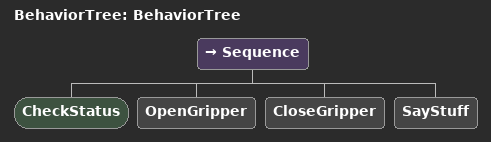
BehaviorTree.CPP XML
<root main_tree_to_execute="BehaviorTree">

    <include path="Check.xml" />
    <include path="subtrees/Talk.xml" />

    <BehaviorTree ID="BehaviorTree">
        <Sequence>
            <CheckStatus/>
            <OpenGripper/>
            <CloseGripper/>
            <SayStuff/>
        </Sequence>
    </BehaviorTree>

</root>
